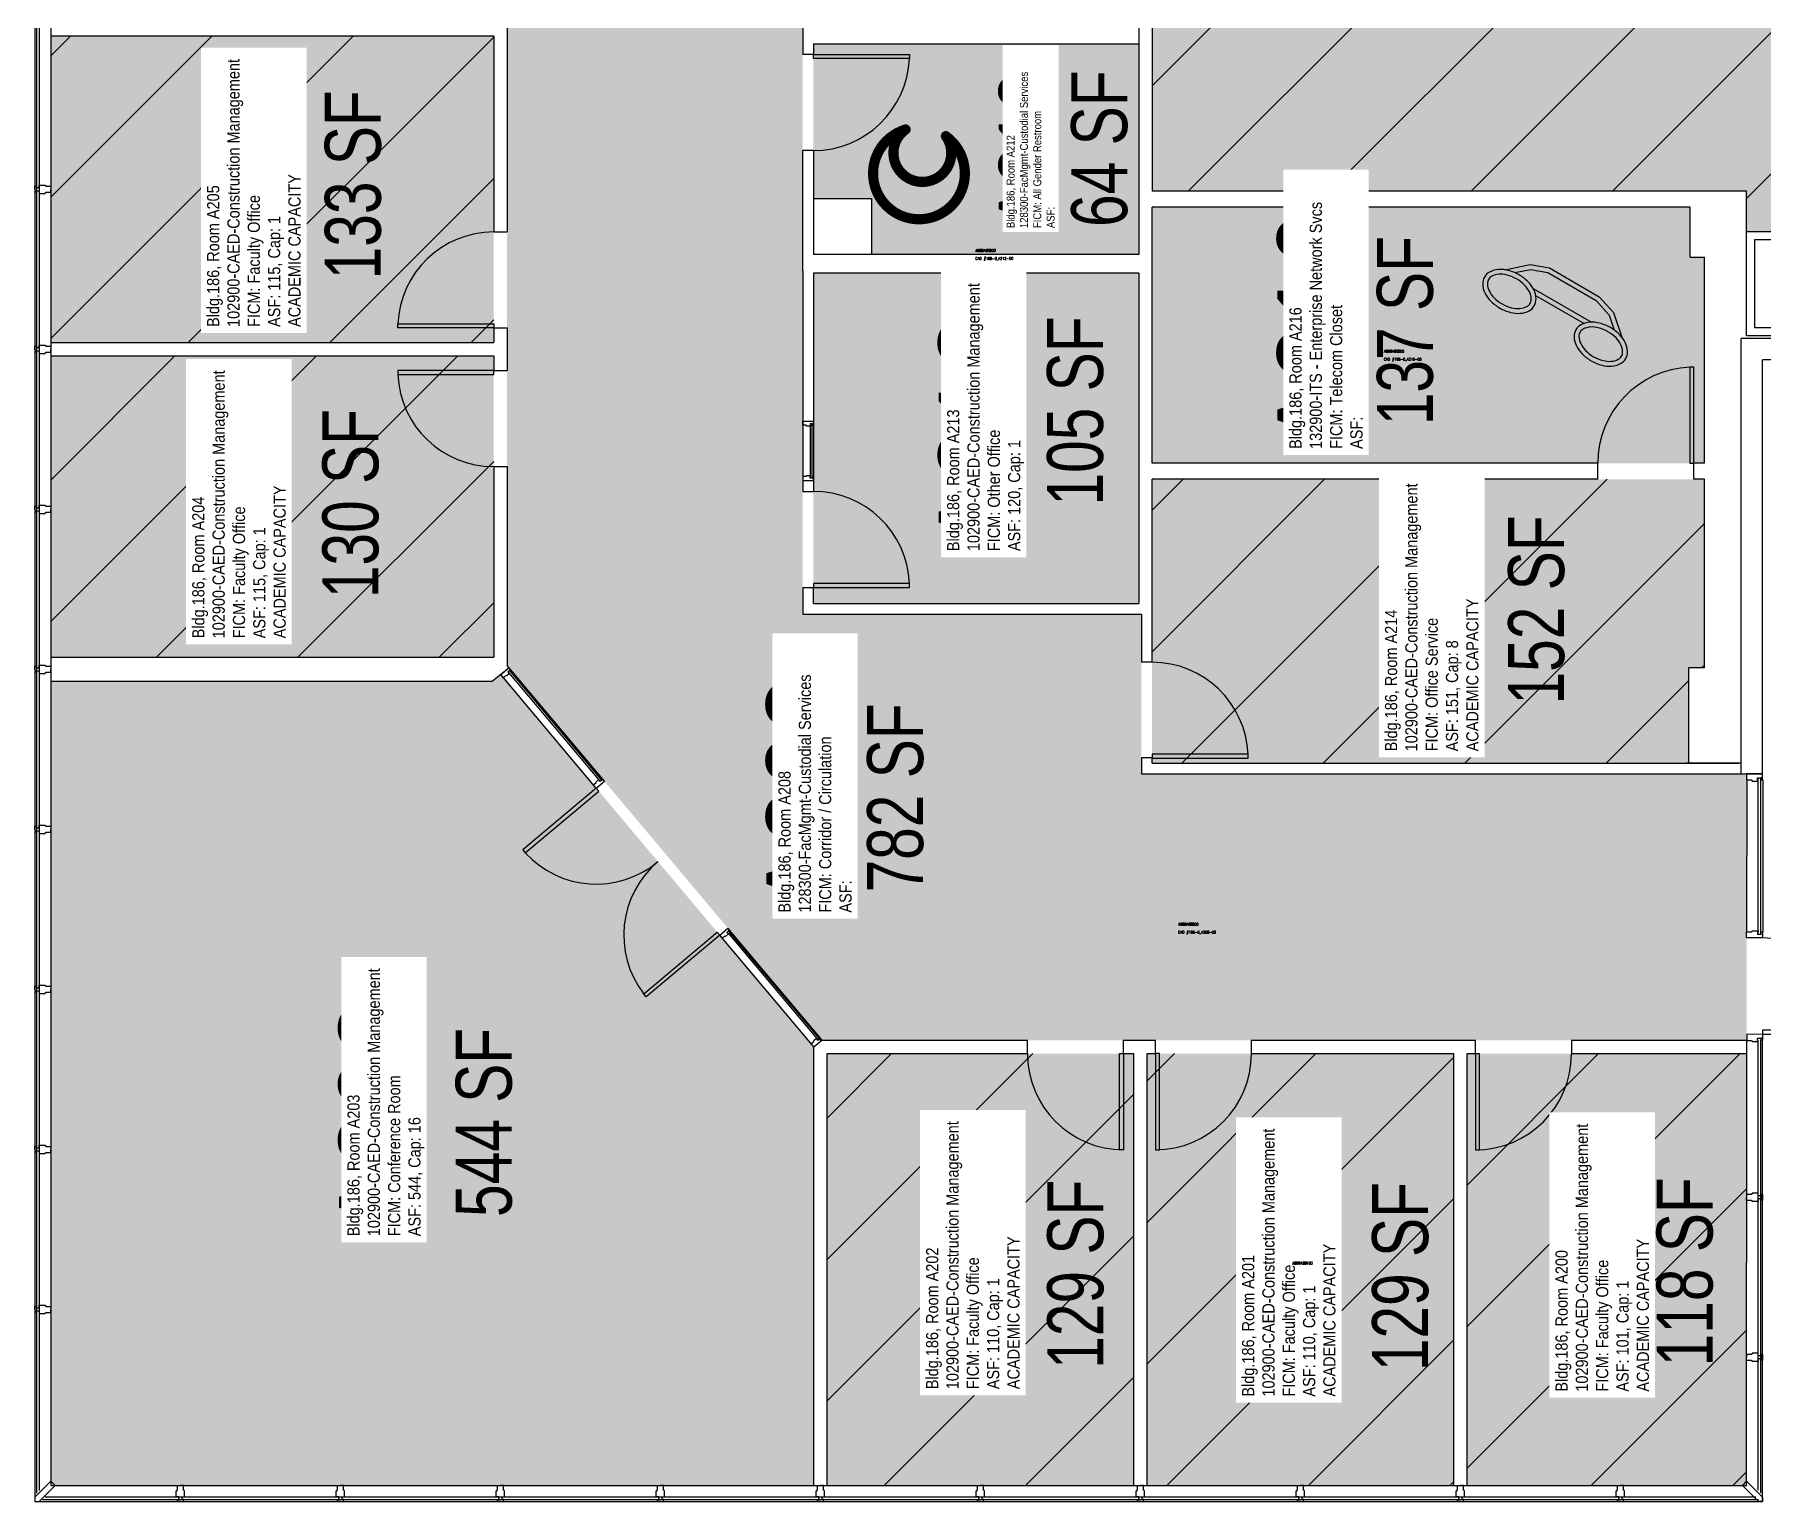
# Model space of a CAD drawing. Header units: inches. Extents: x -16 to 4862, y -246 to 5624.
# Drawn here: x 1267 to 1915, y 731 to 1281 of the extents above; entities that cross this region are included whole.
import ezdxf
from ezdxf.enums import TextEntityAlignment as Align

# ---------------------------------------------------------------- set-up
doc = ezdxf.new("R2010")
doc.units = ezdxf.units.IN
doc.header["$LTSCALE"] = 10
doc.header["$MEASUREMENT"] = 0
doc.layers.get('0').update_dxf_attribs({"linetype": 'CONTINUOUS'})
for name, color, linetype in [('A-DOOR', 2, 'CONTINUOUS'), ('A-GLAZ', 1, 'CONTINUOUS'), ('A-GLAZ-SILL', 2, 'CONTINUOUS'), ('A-IDEN-CNUM', 7, 'CONTINUOUS'), ('A-IDEN-ICON', 4, 'CONTINUOUS'), ('A-IDEN-RNUM', 7, 'CONTINUOUS'), ('A-IDEN-SNUM', 4, 'CONTINUOUS'), ('A-IDEN-VNUM', 4, 'CONTINUOUS'), ('A-WALL', 5, 'CONTINUOUS'), ('AREA-TEXT', 3, 'CONTINUOUS'), ('Rooms-Capacity', 4, 'CONTINUOUS'), ('Rooms-Category-Color', 7, 'CONTINUOUS'), ('Rooms-College-Color', 7, 'CONTINUOUS'), ('Rooms-Department-Color', 7, 'CONTINUOUS'), ('Rooms-Division-Color', 7, 'CONTINUOUS'), ('Rooms-Information', 7, 'CONTINUOUS')]:
    doc.layers.add(name, color=color, linetype=linetype)
doc.styles.add('AREA', font='arial.ttf', dxfattribs={"width": 0.75, "height": 24})
doc.styles.add('ROOMSNUMBER', font='TXT.SHX', dxfattribs={"height": 1})
doc.styles.add('ROOMVNUMBER', font='arial.ttf', dxfattribs={"width": 0.85, "height": 30})

# ---------------------------------------------------------------- blocks, each defined once
blk = doc.blocks.new('mullion')
for p, q in [((1313.96, 1526.44), (1313.96, 1524.19)), ((1314.4, 1528.12), (1314.4, 1527.44)), ((1316.65, 1528.12), (1314.4, 1528.12)), ((1316.65, 1527.44), (1314.4, 1527.44)), ((1314.94, 1527.44), (1314.94, 1526.44)), ((1316.11, 1527.44), (1316.11, 1526.44)), ((1316.65, 1528.12), (1316.65, 1527.44)), ((1317.09, 1526.44), (1317.09, 1524.19))]:
    blk.add_line(p, q)
for points in [[(1315.52, 1528.12), (1314.4, 1528.12), (1314.4, 1527.44), (1314.94, 1527.44), (1314.94, 1526.44), (1313.96, 1526.44)], [(1315.52, 1528.12), (1316.65, 1528.12), (1316.65, 1527.44), (1316.11, 1527.44), (1316.11, 1526.44), (1317.09, 1526.44)], [(1313.96, 1524.19), (1314.19, 1524.19), (1314.19, 1523.96), (1314.4, 1523.96), (1314.4, 1522.12), (1315.52, 1522.12)], [(1317.09, 1524.19), (1316.86, 1524.19), (1316.86, 1523.96), (1316.65, 1523.96), (1316.65, 1522.12), (1315.52, 1522.12)]]:
    blk.add_lwpolyline(points)
blk = doc.blocks.new('mullion end')
blk.add_lwpolyline([(1274.96, 1526.32), (1274.96, 1526.19), (1274.1, 1526.19), (1274.1, 1526.81), (1274.1, 1527.44), (1273.98, 1527.44), (1273.98, 1527.62), (1274.45, 1527.62), (1274.37, 1527.44), (1275, 1527.44), (1274.9, 1527.63), (1274.9, 1528.12), (1272.65, 1528.12), (1272.66, 1522.12), (1274.91, 1522.12), (1274.91, 1523.97), (1275.1, 1523.97), (1275.1, 1524.19), (1275.35, 1524.19), (1275.35, 1526.32), (1275.38, 1526.44), (1274.93, 1526.44)], close=True)
blk = doc.blocks.new('CPPHONE')
at = {"color": 0, "linetype": 'ByBlock'}
for p, q in [((0.0096, 0.0252), (-0.0196, -0.0252)), ((0.0169, 0.0279), (-0.0182, -0.0329))]:
    blk.add_line(p, q, dxfattribs=at)
for points in [[(0.0288, 0.0786, 0.139889), (0.0216, 0.0804, 0.107118), (0.0122, 0.0781, 0.079812), (0.0039, 0.0722, 0.067459), (-0.0035, 0.0626, 0.067459), (-0.008, 0.0515, 0.079812), (-0.009, 0.0413, 0.107118), (-0.0064, 0.032, 0.139889), (-0.0012, 0.0267, 0.139889), (0.0061, 0.0248, 0.107118), (0.0155, 0.0272, 0.079812), (0.0238, 0.0331, 0.067459), (0.0312, 0.0426, 0.067459), (0.0357, 0.0538, 0.079812), (0.0367, 0.0639, 0.107118), (0.034, 0.0732, 0.139889)], [(0.0263, 0.0743, 0.139889), (0.0218, 0.0754, 0.107118), (0.0144, 0.0736, 0.079812), (0.0074, 0.0686, 0.067459), (0.0008, 0.0601, 0.067459), (-0.0032, 0.0502, 0.079812), (-0.004, 0.0417, 0.107118), (-0.0019, 0.0344, 0.139889), (0.0013, 0.031, 0.139889), (0.0059, 0.0298, 0.107118), (0.0133, 0.0317, 0.079812), (0.0203, 0.0367, 0.067459), (0.0268, 0.0451, 0.067459), (0.0309, 0.055, 0.079812), (0.0317, 0.0636, 0.107118), (0.0296, 0.0709, 0.139889)], [(-0.0262, -0.0167, 0.139889), (-0.0334, -0.0148, 0.107118), (-0.0428, -0.0172, 0.079812), (-0.0511, -0.0231, 0.067459), (-0.0585, -0.0326, 0.067459), (-0.063, -0.0438, 0.079812), (-0.064, -0.0539, 0.107118), (-0.0614, -0.0632, 0.139889), (-0.0562, -0.0686, 0.139889), (-0.0489, -0.0704, 0.107118), (-0.0395, -0.0681, 0.079812), (-0.0312, -0.0622, 0.067459), (-0.0238, -0.0526, 0.067459), (-0.0193, -0.0415, 0.079812), (-0.0183, -0.0313, 0.107118), (-0.021, -0.022, 0.139889)], [(-0.0287, -0.021, 0.139889), (-0.0332, -0.0198, 0.107118), (-0.0406, -0.0217, 0.079812), (-0.0476, -0.0267, 0.067459), (-0.0542, -0.0351, 0.067459), (-0.0582, -0.045, 0.079812), (-0.059, -0.0536, 0.107118), (-0.0569, -0.0609, 0.139889), (-0.0537, -0.0643, 0.139889), (-0.0491, -0.0654, 0.107118), (-0.0417, -0.0636, 0.079812), (-0.0347, -0.0586, 0.067459), (-0.0282, -0.0501, 0.067459), (-0.0241, -0.0402, 0.079812), (-0.0233, -0.0317, 0.107118), (-0.0254, -0.0244, 0.139889)]]:
    blk.add_lwpolyline(points, format="xyb", close=True, dxfattribs=at)
for points in [[(0.0364, 0.0572), (0.0417, 0.0308), (0.0382, 0.0108), (0.0082, -0.0411), (-0.0083, -0.0558), (-0.0338, -0.0645)], [(0.0334, 0.047), (0.0366, 0.0307), (0.0334, 0.0126), (0.0043, -0.0379), (-0.0109, -0.0514), (-0.0265, -0.0567)]]:
    blk.add_lwpolyline(points, dxfattribs=at)
blk = doc.blocks.new('CPBATH')
at = {"color": 0, "linetype": 'ByBlock', "const_width": 0.0127}
for points in [[(0.0571, 0.0168, 0.861492), (-0.0551, 0, 1)], [(0.0571, 0.0168, 0.729002), (-0.0084, -0.0042, 1)], [(-0.0551, 0, 0.726902), (0.0487, -0.0337, 1)], [(-0.0084, -0.0042, 0.609468), (0.0487, -0.0337, 1)]]:
    blk.add_lwpolyline(points, format="xyb", dxfattribs=at)
at = {"color": 0, "linetype": 'ByBlock', "const_width": 0.00637}
for points in [[(0.0544, 0.0152, 1), (0.0599, 0.0184, 1)], [(0.0459, -0.0353, 1), (0.0515, -0.0321, 1)]]:
    blk.add_lwpolyline(points, format="xyb", close=True, dxfattribs=at)

msp = doc.modelspace()

# ---------------------------------------------------------------- hatches: boundary and pattern name
at = {"layer": 'Rooms-Capacity'}
h = msp.add_hatch(dxfattribs=at)
h.set_pattern_fill('ANSI31', color=256, scale=300, style=0)
h.paths.add_polyline_path([(1685.62, 1668.62), (1889.6, 1668.62), (1889.6, 1674.62), (1906.62, 1674.62), (1906.62, 1658.62), (1903.6, 1658.62), (1903.6, 1652.62), (2123.62, 1652.62), (2123.62, 1668.62), (2294.47, 1668.62), (2294.47, 1674.62), (2311.62, 1674.62), (2311.62, 1657.63), (2308.62, 1657.63), (2308.67, 1577.62), (2289.63, 1577.6), (2289.66, 1374.62), (2278.92, 1374.62), (2278.92, 1290.62), (2305.6, 1290.62), (2305.6, 1222.63), (2289.59, 1222.63), (2289.59, 1206.63), (1908.56, 1206.63), (1908.56, 1221.87), (1685.62, 1221.87)])
h = msp.add_hatch(dxfattribs=at)
h.set_pattern_fill('ANSI31', color=256, scale=300, style=0)
h.paths.add_polyline_path([(1272.66, 1280.12), (1438.78, 1280.12), (1438.78, 1165.12), (1272.66, 1165.12)])
h = msp.add_hatch(dxfattribs=at)
h.set_pattern_fill('ANSI31', color=256, scale=300, style=0)
h.paths.add_polyline_path([(1272.66, 1160.12), (1438.78, 1160.12), (1438.78, 1047.12), (1272.66, 1047.12)])
h = msp.add_hatch(dxfattribs=at)
h.set_pattern_fill('ANSI31', color=256, scale=300, style=0)
h.paths.add_polyline_path([(1685.62, 1113.87), (1685.62, 1007.37), (1886.81, 1007.37), (1886.81, 1043.13), (1892.75, 1043.13), (1892.75, 1113.87)])
h = msp.add_hatch(dxfattribs=at)
h.set_pattern_fill('ANSI31', color=256, scale=300, style=0)
h.paths.add_polyline_path([(1563.78, 898.5), (1678.78, 898.5), (1678.78, 736.63), (1563.78, 736.63)])
h = msp.add_hatch(dxfattribs=at)
h.set_pattern_fill('ANSI31', color=256, scale=300, style=0)
h.paths.add_polyline_path([(1683.78, 898.5), (1798.78, 898.5), (1798.78, 736.63), (1683.78, 736.63)])
h = msp.add_hatch(dxfattribs=at)
h.set_pattern_fill('ANSI31', color=256, scale=300, style=0)
h.paths.add_polyline_path([(1803.78, 898.5), (1908.62, 898.5), (1908.62, 736.63), (1803.78, 736.63)])
at = {"layer": 'Rooms-Category-Color', "true_color": 0xe3f498}
msp.add_hatch(color=61, dxfattribs=at).paths.add_polyline_path([(1685.62, 1668.62), (1889.6, 1668.62), (1889.6, 1674.62), (1906.62, 1674.62), (1906.62, 1658.62), (1903.6, 1658.62), (1903.6, 1652.62), (2123.62, 1652.62), (2123.62, 1668.62), (2294.47, 1668.62), (2294.47, 1674.62), (2311.62, 1674.62), (2311.62, 1657.63), (2308.62, 1657.63), (2308.67, 1577.62), (2289.63, 1577.6), (2289.66, 1374.62), (2278.92, 1374.62), (2278.92, 1290.62), (2305.6, 1290.62), (2305.6, 1222.63), (2289.59, 1222.63), (2289.59, 1206.63), (1908.56, 1206.63), (1908.56, 1221.87), (1685.62, 1221.87)])
at = {"layer": 'Rooms-Category-Color', "true_color": 0xadadad}
for points in [[(1443.78, 1523.63), (1552.65, 1523.63), (1552.65, 1496.12), (1681.62, 1496.12), (1681.62, 1432.12), (1554.66, 1432.12), (1554.66, 1357.12), (1572.66, 1357.12), (1572.66, 1297.12), (1554.66, 1297.12), (1554.65, 1063.33), (1681.62, 1063.33), (1681.62, 1003.37), (1908.6, 1003.35), (1908.6, 903.5), (1561.92, 903.5), (1443.78, 1044.03)], [(1558.66, 1277.12), (1558.66, 1219.12), (1580.47, 1219.12), (1580.47, 1198.12), (1680.62, 1198.12), (1680.62, 1277.12)], [(1685.62, 1215.87), (1685.62, 1119.87), (1892.75, 1119.87), (1892.75, 1197.12), (1887.45, 1197.12), (1887.45, 1215.87)]]:
    msp.add_hatch(color=253, dxfattribs=at).paths.add_polyline_path(points)
at = {"layer": 'Rooms-Category-Color', "true_color": 0xfa9ba3}
for points in [[(1272.66, 1280.12), (1438.78, 1280.12), (1438.78, 1165.12), (1272.66, 1165.12)], [(1558.66, 1191.12), (1680.62, 1191.12), (1680.61, 1067.33), (1558.66, 1067.33)], [(1272.66, 1160.12), (1438.78, 1160.12), (1438.78, 1047.12), (1272.66, 1047.12)], [(1685.62, 1113.87), (1685.62, 1007.37), (1886.81, 1007.37), (1886.81, 1043.13), (1892.75, 1043.13), (1892.75, 1113.87)], [(1272.66, 1038.12), (1438.29, 1038.12), (1441.42, 1040.62), (1558.78, 901.01), (1558.78, 736.63), (1272.66, 736.63)], [(1563.78, 898.5), (1678.78, 898.5), (1678.78, 736.63), (1563.78, 736.63)], [(1683.78, 898.5), (1798.78, 898.5), (1798.78, 736.63), (1683.78, 736.63)], [(1803.78, 898.5), (1908.62, 898.5), (1908.62, 736.63), (1803.78, 736.63)]]:
    msp.add_hatch(color=241, dxfattribs=at).paths.add_polyline_path(points)
at = {"layer": 'Rooms-College-Color', "true_color": 0xe3f498}
for points in [[(1685.62, 1668.62), (1889.6, 1668.62), (1889.6, 1674.62), (1906.62, 1674.62), (1906.62, 1658.62), (1903.6, 1658.62), (1903.6, 1652.62), (2123.62, 1652.62), (2123.62, 1668.62), (2294.47, 1668.62), (2294.47, 1674.62), (2311.62, 1674.62), (2311.62, 1657.63), (2308.62, 1657.63), (2308.67, 1577.62), (2289.63, 1577.6), (2289.66, 1374.62), (2278.92, 1374.62), (2278.92, 1290.62), (2305.6, 1290.62), (2305.6, 1222.63), (2289.59, 1222.63), (2289.59, 1206.63), (1908.56, 1206.63), (1908.56, 1221.87), (1685.62, 1221.87)], [(1272.66, 1280.12), (1438.78, 1280.12), (1438.78, 1165.12), (1272.66, 1165.12)], [(1558.66, 1191.12), (1680.62, 1191.12), (1680.61, 1067.33), (1558.66, 1067.33)], [(1272.66, 1160.12), (1438.78, 1160.12), (1438.78, 1047.12), (1272.66, 1047.12)], [(1685.62, 1113.87), (1685.62, 1007.37), (1886.81, 1007.37), (1886.81, 1043.13), (1892.75, 1043.13), (1892.75, 1113.87)], [(1272.66, 1038.12), (1438.29, 1038.12), (1441.42, 1040.62), (1558.78, 901.01), (1558.78, 736.63), (1272.66, 736.63)], [(1563.78, 898.5), (1678.78, 898.5), (1678.78, 736.63), (1563.78, 736.63)], [(1683.78, 898.5), (1798.78, 898.5), (1798.78, 736.63), (1683.78, 736.63)], [(1803.78, 898.5), (1908.62, 898.5), (1908.62, 736.63), (1803.78, 736.63)]]:
    msp.add_hatch(color=61, dxfattribs=at).paths.add_polyline_path(points)
at = {"layer": 'Rooms-College-Color', "true_color": 0xadadad}
for points in [[(1443.78, 1523.63), (1552.65, 1523.63), (1552.65, 1496.12), (1681.62, 1496.12), (1681.62, 1432.12), (1554.66, 1432.12), (1554.66, 1357.12), (1572.66, 1357.12), (1572.66, 1297.12), (1554.66, 1297.12), (1554.65, 1063.33), (1681.62, 1063.33), (1681.62, 1003.37), (1908.6, 1003.35), (1908.6, 903.5), (1561.92, 903.5), (1443.78, 1044.03)], [(1558.66, 1277.12), (1558.66, 1219.12), (1580.47, 1219.12), (1580.47, 1198.12), (1680.62, 1198.12), (1680.62, 1277.12)], [(1685.62, 1215.87), (1685.62, 1119.87), (1892.75, 1119.87), (1892.75, 1197.12), (1887.45, 1197.12), (1887.45, 1215.87)]]:
    msp.add_hatch(color=253, dxfattribs=at).paths.add_polyline_path(points)
at = {"layer": 'Rooms-Department-Color', "true_color": 0xe3f498}
for points in [[(1685.62, 1668.62), (1889.6, 1668.62), (1889.6, 1674.62), (1906.62, 1674.62), (1906.62, 1658.62), (1903.6, 1658.62), (1903.6, 1652.62), (2123.62, 1652.62), (2123.62, 1668.62), (2294.47, 1668.62), (2294.47, 1674.62), (2311.62, 1674.62), (2311.62, 1657.63), (2308.62, 1657.63), (2308.67, 1577.62), (2289.63, 1577.6), (2289.66, 1374.62), (2278.92, 1374.62), (2278.92, 1290.62), (2305.6, 1290.62), (2305.6, 1222.63), (2289.59, 1222.63), (2289.59, 1206.63), (1908.56, 1206.63), (1908.56, 1221.87), (1685.62, 1221.87)], [(1272.66, 1280.12), (1438.78, 1280.12), (1438.78, 1165.12), (1272.66, 1165.12)], [(1558.66, 1191.12), (1680.62, 1191.12), (1680.61, 1067.33), (1558.66, 1067.33)], [(1272.66, 1160.12), (1438.78, 1160.12), (1438.78, 1047.12), (1272.66, 1047.12)], [(1685.62, 1113.87), (1685.62, 1007.37), (1886.81, 1007.37), (1886.81, 1043.13), (1892.75, 1043.13), (1892.75, 1113.87)], [(1272.66, 1038.12), (1438.29, 1038.12), (1441.42, 1040.62), (1558.78, 901.01), (1558.78, 736.63), (1272.66, 736.63)], [(1563.78, 898.5), (1678.78, 898.5), (1678.78, 736.63), (1563.78, 736.63)], [(1683.78, 898.5), (1798.78, 898.5), (1798.78, 736.63), (1683.78, 736.63)], [(1803.78, 898.5), (1908.62, 898.5), (1908.62, 736.63), (1803.78, 736.63)]]:
    msp.add_hatch(color=61, dxfattribs=at).paths.add_polyline_path(points)
at = {"layer": 'Rooms-Department-Color', "true_color": 0xacacac}
for points in [[(1443.78, 1523.63), (1552.65, 1523.63), (1552.65, 1496.12), (1681.62, 1496.12), (1681.62, 1432.12), (1554.66, 1432.12), (1554.66, 1357.12), (1572.66, 1357.12), (1572.66, 1297.12), (1554.66, 1297.12), (1554.65, 1063.33), (1681.62, 1063.33), (1681.62, 1003.37), (1908.6, 1003.35), (1908.6, 903.5), (1561.92, 903.5), (1443.78, 1044.03)], [(1558.66, 1277.12), (1558.66, 1219.12), (1580.47, 1219.12), (1580.47, 1198.12), (1680.62, 1198.12), (1680.62, 1277.12)], [(1685.62, 1215.87), (1685.62, 1119.87), (1892.75, 1119.87), (1892.75, 1197.12), (1887.45, 1197.12), (1887.45, 1215.87)]]:
    msp.add_hatch(color=253, dxfattribs=at).paths.add_polyline_path(points)
at = {"layer": 'Rooms-Division-Color', "true_color": 0xe3f498}
for points in [[(1685.62, 1668.62), (1889.6, 1668.62), (1889.6, 1674.62), (1906.62, 1674.62), (1906.62, 1658.62), (1903.6, 1658.62), (1903.6, 1652.62), (2123.62, 1652.62), (2123.62, 1668.62), (2294.47, 1668.62), (2294.47, 1674.62), (2311.62, 1674.62), (2311.62, 1657.63), (2308.62, 1657.63), (2308.67, 1577.62), (2289.63, 1577.6), (2289.66, 1374.62), (2278.92, 1374.62), (2278.92, 1290.62), (2305.6, 1290.62), (2305.6, 1222.63), (2289.59, 1222.63), (2289.59, 1206.63), (1908.56, 1206.63), (1908.56, 1221.87), (1685.62, 1221.87)], [(1272.66, 1280.12), (1438.78, 1280.12), (1438.78, 1165.12), (1272.66, 1165.12)], [(1558.66, 1191.12), (1680.62, 1191.12), (1680.61, 1067.33), (1558.66, 1067.33)], [(1272.66, 1160.12), (1438.78, 1160.12), (1438.78, 1047.12), (1272.66, 1047.12)], [(1685.62, 1113.87), (1685.62, 1007.37), (1886.81, 1007.37), (1886.81, 1043.13), (1892.75, 1043.13), (1892.75, 1113.87)], [(1272.66, 1038.12), (1438.29, 1038.12), (1441.42, 1040.62), (1558.78, 901.01), (1558.78, 736.63), (1272.66, 736.63)], [(1563.78, 898.5), (1678.78, 898.5), (1678.78, 736.63), (1563.78, 736.63)], [(1683.78, 898.5), (1798.78, 898.5), (1798.78, 736.63), (1683.78, 736.63)], [(1803.78, 898.5), (1908.62, 898.5), (1908.62, 736.63), (1803.78, 736.63)]]:
    msp.add_hatch(color=61, dxfattribs=at).paths.add_polyline_path(points)
at = {"layer": 'Rooms-Division-Color', "true_color": 0xadadad}
for points in [[(1443.78, 1523.63), (1552.65, 1523.63), (1552.65, 1496.12), (1681.62, 1496.12), (1681.62, 1432.12), (1554.66, 1432.12), (1554.66, 1357.12), (1572.66, 1357.12), (1572.66, 1297.12), (1554.66, 1297.12), (1554.65, 1063.33), (1681.62, 1063.33), (1681.62, 1003.37), (1908.6, 1003.35), (1908.6, 903.5), (1561.92, 903.5), (1443.78, 1044.03)], [(1558.66, 1277.12), (1558.66, 1219.12), (1580.47, 1219.12), (1580.47, 1198.12), (1680.62, 1198.12), (1680.62, 1277.12)], [(1685.62, 1215.87), (1685.62, 1119.87), (1892.75, 1119.87), (1892.75, 1197.12), (1887.45, 1197.12), (1887.45, 1215.87)]]:
    msp.add_hatch(color=253, dxfattribs=at).paths.add_polyline_path(points)

# ---------------------------------------------------------------- linework, layer by layer
at = {"layer": 'A-DOOR'}
for p, q in [((1558.66, 1273.12), (1594.66, 1273.12)), ((1558.66, 1271.62), (1558.66, 1273.12)), ((1594.66, 1271.62), (1558.66, 1271.62)), ((1594.66, 1273.12), (1594.66, 1271.62)), ((1402.78, 1170.6), (1402.78, 1172.1)), ((1402.78, 1172.1), (1438.78, 1172.1)), ((1438.78, 1170.6), (1402.78, 1170.6)), ((1438.78, 1172.1), (1438.78, 1170.6)), ((1888.75, 1155.87), (1887.25, 1155.87)), ((1887.25, 1155.87), (1887.25, 1119.87)), ((1888.75, 1119.87), (1888.75, 1155.87)), ((1438.78, 1154.6), (1402.78, 1154.6)), ((1402.78, 1154.6), (1402.78, 1153.1)), ((1402.78, 1153.1), (1438.78, 1153.1)), ((1438.78, 1153.1), (1438.78, 1154.6)), ((1887.25, 1119.87), (1888.75, 1119.87)), ((1594.66, 1074.83), (1558.66, 1074.83)), ((1558.66, 1074.83), (1558.66, 1073.33)), ((1558.66, 1073.33), (1594.66, 1073.33)), ((1594.66, 1073.33), (1594.66, 1074.83)), ((1721.62, 1010.77), (1685.62, 1010.77)), ((1685.62, 1010.77), (1685.62, 1009.27)), ((1685.62, 1009.27), (1721.62, 1009.27)), ((1721.62, 1009.27), (1721.62, 1010.77)), ((1477.19, 998.08), (1449.63, 974.91)), ((1450.59, 973.76), (1478.15, 996.93)), ((1478.15, 996.93), (1477.19, 998.08)), ((1449.63, 974.91), (1450.76, 973.57)), ((1494.99, 920.95), (1522.55, 944.11)), ((1523.52, 942.96), (1495.96, 919.8)), ((1522.55, 944.11), (1523.52, 942.96)), ((1495.96, 919.8), (1494.83, 921.14)), ((1950.6, 907.37), (1914.6, 907.37)), ((1914.6, 907.37), (1914.6, 905.87)), ((1914.6, 905.87), (1950.6, 905.87)), ((1673.42, 862.5), (1673.42, 898.5)), ((1673.42, 898.5), (1674.92, 898.5)), ((1674.92, 898.5), (1674.92, 862.5)), ((1686.91, 898.5), (1686.91, 862.5)), ((1688.41, 898.5), (1686.91, 898.5)), ((1688.41, 862.5), (1688.41, 898.5)), ((1806.91, 898.41), (1806.91, 862.41)), ((1808.41, 898.41), (1806.91, 898.41)), ((1808.41, 862.41), (1808.41, 898.41)), ((1674.92, 862.5), (1673.42, 862.5)), ((1686.91, 862.5), (1688.41, 862.5)), ((1806.91, 862.41), (1808.41, 862.41))]:
    msp.add_line(p, q, dxfattribs=at)
for centre, radius, start, end in [((1558.66, 1273.11), 35.99, 269.99378, 357.62594), ((1438.78, 1170.61), 35.99, 89.99378, 177.62594), ((1888.81, 1119.85), 36.06, 92.47772, 179.96003), ((1438.78, 1154.59), 35.99, 182.37406, 270.00622), ((1558.63, 1073.27), 36.06, 2.47772, 89.96003), ((1685.59, 1009.21), 36.06, 2.47534, 89.96241), ((1477.17, 998.14), 36.06, 222.52976, 310.01207), ((1523.57, 942.93), 36.06, 130.09201, 217.57432), ((1914.58, 905.81), 36.06, 2.47772, 89.96003), ((1674.92, 898.5), 36, 180, 270), ((1686.91, 898.5), 36, 270, 360), ((1806.91, 898.41), 36, 270, 0)]:
    msp.add_arc(centre, radius, start, end, dxfattribs=at)
at = {"layer": 'A-GLAZ'}
for p, q in [((1266.66, 1529.63), (1266.66, 730.63)), ((1268.34, 1526.35), (1268.34, 734.77)), ((1557.53, 1114.34), (1557.52, 1134.1)), ((1558.2, 1114.94), (1558.19, 1134.65)), ((1477.19, 998.08), (1441.42, 1040.62)), ((1480.25, 1000.65), (1443.78, 1044.03)), ((1478.2, 1001.31), (1444.6, 1041.3)), ((1908.61, 1001.11), (1908.6, 944.12)), ((1912.92, 943.32), (1912.92, 1001.92)), ((1914.61, 1001.12), (1914.61, 944.12)), ((1558.78, 901.01), (1523.52, 942.96)), ((1561.92, 903.5), (1526.58, 945.54)), ((1526.88, 943.41), (1560.5, 903.43)), ((1912.91, 734.78), (1912.91, 903.5)), ((1270.55, 732.32), (1912.01, 732.32))]:
    msp.add_line(p, q, dxfattribs=at)
for points in [[(1272.66, 1400.12), (1272.66, 736.63), (1908.56, 736.63), (1908.62, 903.5)], [(1266.66, 730.63), (1914.6, 730.63), (1914.6, 903.5)]]:
    msp.add_lwpolyline(points, dxfattribs=at)
at = {"layer": 'A-GLAZ-SILL'}
for p, q in [((1267.34, 1527.35), (1267.34, 733.77)), ((1479.26, 1001.09), (1444.75, 1042.16)), ((1913.92, 943.32), (1913.92, 1001.64)), ((1526.84, 944.49), (1561.37, 903.43)), ((1913.91, 733.78), (1913.91, 903.5)), ((1269.55, 731.32), (1913.01, 731.32))]:
    msp.add_line(p, q, dxfattribs=at)
at = {"layer": 'A-WALL'}
for p, q in [((1685.62, 1456.12), (1685.62, 1221.87)), ((1680.62, 1426.12), (1680.62, 1198.12)), ((1443.78, 1358.62), (1443.78, 1206.6)), ((1554.66, 1297.12), (1554.66, 1273.12)), ((1272.66, 1280.12), (1438.78, 1280.12)), ((1438.78, 1280.12), (1438.78, 1206.6)), ((1558.66, 1273.12), (1554.66, 1273.12)), ((1558.66, 1277.12), (1680.62, 1277.12)), ((1558.66, 1277.12), (1558.66, 1273.12)), ((1554.66, 1192.12), (1554.66, 1237.12)), ((1558.66, 1237.12), (1554.66, 1237.12)), ((1558.66, 1237.12), (1558.66, 1198.12)), ((1266.66, 1222.87), (1266.66, 1222.37)), ((1908.56, 1221.87), (1685.62, 1221.87)), ((1908.56, 1167.63), (1908.56, 1221.87)), ((1558.66, 1219.12), (1580.47, 1219.12)), ((1580.47, 1219.12), (1580.47, 1198.12)), ((1685.62, 1119.87), (1685.62, 1215.87)), ((1887.45, 1215.87), (1685.62, 1215.87)), ((1887.45, 1197.12), (1887.45, 1215.87)), ((1438.78, 1206.6), (1443.78, 1206.6)), ((2289.59, 1206.63), (1908.56, 1206.63)), ((2141.1, 1203.63), (1911.56, 1203.63)), ((1911.56, 1203.63), (1911.56, 1170.63)), ((1680.62, 1198.12), (1558.66, 1198.12)), ((1887.45, 1197.12), (1892.75, 1197.12)), ((1892.75, 1119.87), (1892.75, 1197.12)), ((1554.66, 1192.12), (1554.66, 1109.33)), ((1558.66, 1191.12), (1558.66, 1109.33)), ((1680.62, 1191.12), (1558.66, 1191.12)), ((1680.62, 1191.12), (1680.62, 1067.33)), ((1438.78, 1170.6), (1443.78, 1170.6)), ((1438.78, 1170.6), (1438.78, 1165.12)), ((1443.78, 1170.6), (1443.78, 1154.6)), ((2144.1, 1167.63), (1908.56, 1167.63)), ((2141.1, 1170.63), (1911.56, 1170.63)), ((1266.59, 1162.87), (1266.59, 1162.37)), ((1272.66, 1165.12), (1438.78, 1165.12)), ((1554.66, 1167.37), (1554.66, 1113.37)), ((2145.1, 1166.63), (1906.6, 1166.63)), ((1906.6, 1003.37), (1906.6, 1166.63)), ((1272.66, 1160.12), (1438.78, 1160.12)), ((1438.78, 1160.12), (1438.78, 1154.6)), ((2153.1, 1158.63), (1914.6, 1158.63)), ((1914.6, 1003.37), (1914.6, 1158.63)), ((1438.78, 1154.6), (1443.78, 1154.6)), ((1438.78, 1118.6), (1443.78, 1118.6)), ((1438.78, 1118.6), (1438.78, 1047.12)), ((1443.78, 1118.6), (1443.78, 1044.03)), ((1852.75, 1119.87), (1685.62, 1119.87)), ((1852.75, 1113.87), (1852.75, 1119.87)), ((1892.75, 1119.87), (1888.75, 1119.87)), ((1888.75, 1113.87), (1888.75, 1119.87)), ((1554.66, 1109.33), (1558.66, 1109.33)), ((1685.62, 1045.27), (1685.62, 1113.87)), ((1852.75, 1113.87), (1685.62, 1113.87)), ((1892.75, 1113.87), (1888.75, 1113.87)), ((1892.75, 1043.12), (1892.75, 1113.87)), ((1266.66, 1102.87), (1266.66, 1102.37)), ((1554.66, 1073.33), (1558.66, 1073.33)), ((1554.66, 1073.33), (1554.66, 1063.33)), ((1558.66, 1067.33), (1558.66, 1073.33)), ((1558.66, 1067.33), (1680.62, 1067.33)), ((1554.66, 1063.33), (1681.62, 1063.33)), ((1681.62, 1063.33), (1681.62, 1045.27)), ((1272.66, 1047.12), (1438.78, 1047.12)), ((1685.62, 1045.27), (1681.62, 1045.27)), ((1266.66, 1042.87), (1266.66, 1042.37)), ((1272.66, 1038.12), (1438.29, 1038.12)), ((1444.49, 1043.19), (1438.29, 1038.12)), ((1892.75, 1043.12), (1886.81, 1043.13)), ((1886.81, 1043.13), (1886.81, 1007.37)), ((1681.62, 1009.37), (1681.62, 1003.37)), ((1685.62, 1009.37), (1681.62, 1009.37)), ((1685.62, 1007.37), (1685.62, 1009.37)), ((1685.62, 1007.37), (1685.62, 1009.37)), ((1685.62, 1007.37), (1905.66, 1007.37)), ((1906.6, 1007.37), (1885.89, 1007.37)), ((1477.19, 998.08), (1480.25, 1000.65)), ((1681.62, 1003.37), (1914.6, 1003.37)), ((1266.66, 982.87), (1266.66, 982.37)), ((1523.52, 942.96), (1526.58, 945.54)), ((1523.52, 942.96), (1526.58, 945.54)), ((1914.6, 941.87), (1908.6, 941.87)), ((1266.66, 922.87), (1266.66, 922.37)), ((1561.92, 903.5), (1638.91, 903.5)), ((1638.93, 898.61), (1638.92, 903.5)), ((1674.91, 898.5), (1674.91, 903.5)), ((1674.91, 903.5), (1686.91, 903.5)), ((1686.91, 898.5), (1686.91, 903.5)), ((1722.91, 898.5), (1722.91, 903.5)), ((1722.91, 903.5), (1806.91, 903.5)), ((1806.91, 898.5), (1806.91, 903.5)), ((1842.91, 903.5), (1842.91, 898.5)), ((1842.91, 903.5), (1908.62, 903.5)), ((1558.78, 736.63), (1558.78, 901.01)), ((1563.78, 736.63), (1563.78, 898.5)), ((1563.78, 898.5), (1638.91, 898.5)), ((1674.91, 898.5), (1678.78, 898.5)), ((1678.78, 736.63), (1678.78, 898.5)), ((1683.78, 736.63), (1683.78, 898.5)), ((1683.78, 898.5), (1686.91, 898.5)), ((1722.91, 898.5), (1798.78, 898.5)), ((1798.78, 736.63), (1798.78, 898.5)), ((1803.78, 736.63), (1803.78, 898.5)), ((1803.78, 898.5), (1806.91, 898.5)), ((1842.91, 898.5), (1908.62, 898.5)), ((1266.66, 862.87), (1266.66, 862.37)), ((1914.49, 844.37), (1914.49, 844.87)), ((1266.66, 802.87), (1266.66, 802.37)), ((1914.49, 784.37), (1914.49, 784.87)), ((1266.66, 731.67), (1266.66, 731.17)), ((1267.12, 730.62), (1267.62, 730.62)), ((1320.39, 730.62), (1320.89, 730.62)), ((1380.39, 730.62), (1380.89, 730.62)), ((1440.39, 730.62), (1440.89, 730.62)), ((1500.39, 730.62), (1500.89, 730.62)), ((1560.39, 730.62), (1560.89, 730.62)), ((1621.03, 730.63), (1621.53, 730.63)), ((1680.96, 730.62), (1681.46, 730.62)), ((1741.08, 730.62), (1741.58, 730.62)), ((1801.01, 730.62), (1801.51, 730.62)), ((1861.02, 730.62), (1861.52, 730.62)), ((1913.64, 730.62), (1914.14, 730.62)), ((1914.59, 731.17), (1914.59, 731.67))]:
    msp.add_line(p, q, dxfattribs=at)
for points in [[(1558.66, 1135.62), (1558.66, 1134.11), (1558.32, 1134.11), (1558.2, 1134.05), (1558.2, 1134.47), (1558.32, 1134.42), (1558.32, 1134.73), (1558.2, 1134.73), (1558.2, 1134.65), (1557.36, 1134.65), (1557.36, 1134.08), (1557.44, 1134.08), (1557.53, 1134.1), (1557.53, 1133.79), (1557.44, 1133.81), (1556.02, 1133.81), (1556.02, 1133.98), (1555.87, 1133.98), (1555.87, 1134.11), (1554.66, 1134.11), (1554.66, 1135.62)], [(1558.66, 1113.37), (1558.66, 1114.87), (1558.32, 1114.87), (1558.2, 1114.94), (1558.2, 1114.52), (1558.32, 1114.57), (1558.32, 1114.25), (1558.2, 1114.25), (1558.2, 1114.34), (1557.36, 1114.34), (1557.36, 1114.91), (1557.44, 1114.91), (1557.53, 1114.89), (1557.53, 1115.19), (1557.44, 1115.17), (1556.02, 1115.17), (1556.02, 1115), (1555.87, 1115), (1555.87, 1114.87), (1554.66, 1114.87), (1554.66, 1113.37)], [(1558.66, 1113.37), (1558.66, 1114.87), (1558.32, 1114.87), (1558.2, 1114.94), (1558.2, 1114.52), (1558.32, 1114.57), (1558.32, 1114.25), (1558.2, 1114.25), (1558.2, 1114.34), (1557.36, 1114.34), (1557.36, 1114.91), (1557.44, 1114.91), (1557.53, 1114.89), (1557.53, 1115.19), (1557.44, 1115.17), (1556.02, 1115.17), (1556.02, 1115), (1555.87, 1115), (1555.87, 1114.87), (1554.66, 1114.87), (1554.66, 1113.37)], [(1444.48, 1043.2), (1445.45, 1042.04), (1445.2, 1041.83), (1445.14, 1041.7), (1444.87, 1042.02), (1445, 1042.06), (1444.8, 1042.31), (1444.7, 1042.22), (1444.75, 1042.16), (1444.11, 1041.62), (1444.48, 1041.18), (1444.55, 1041.24), (1444.6, 1041.31), (1444.79, 1041.07), (1444.72, 1041.03), (1443.63, 1040.12), (1443.52, 1040.25), (1443.4, 1040.15), (1443.32, 1040.25), (1442.39, 1039.47), (1441.42, 1040.62)], [(1480.25, 1000.65), (1479.28, 1001.8), (1479.02, 1001.59), (1478.89, 1001.56), (1479.16, 1001.24), (1479.22, 1001.35), (1479.42, 1001.11), (1479.33, 1001.03), (1479.27, 1001.1), (1478.63, 1000.56), (1478.26, 1001), (1478.33, 1001.05), (1478.41, 1001.09), (1478.21, 1001.32), (1478.16, 1001.25), (1477.07, 1000.34), (1477.18, 1000.21), (1477.06, 1000.11), (1477.14, 1000.01), (1476.22, 999.23), (1477.18, 998.08)], [(1526.58, 945.54), (1527.55, 944.38), (1527.29, 944.17), (1527.24, 944.04), (1526.97, 944.36), (1527.09, 944.4), (1526.89, 944.65), (1526.8, 944.56), (1526.85, 944.5), (1526.21, 943.96), (1526.58, 943.52), (1526.64, 943.58), (1526.69, 943.65), (1526.89, 943.41), (1526.81, 943.37), (1525.72, 942.46), (1525.61, 942.59), (1525.5, 942.49), (1525.42, 942.59), (1524.49, 941.81), (1523.52, 942.96)], [(1561.85, 903.59), (1560.88, 904.74), (1560.62, 904.52), (1560.48, 904.49), (1560.75, 904.17), (1560.82, 904.29), (1561.02, 904.05), (1560.92, 903.97), (1560.87, 904.03), (1560.23, 903.49), (1559.86, 903.93), (1559.92, 903.98), (1560, 904.02), (1559.81, 904.26), (1559.75, 904.19), (1558.66, 903.27), (1558.77, 903.14), (1558.66, 903.05), (1558.74, 902.95), (1557.81, 902.16), (1558.78, 901.01)]]:
    msp.add_lwpolyline(points, close=True, dxfattribs=at)
for points in [[(1798.91, 903.5), (1798.91, 903.5), (1806.91, 903.5)], [(1266.66, 732.22), (1266.66, 730.63), (1268.25, 730.63), (1274.25, 736.63), (1272.66, 738.22), (1266.66, 732.22)], [(1914.6, 732.22), (1914.6, 730.63), (1913.01, 730.63), (1907.01, 736.63), (1908.6, 738.22), (1914.6, 732.22)]]:
    msp.add_lwpolyline(points, dxfattribs=at)

# ---------------------------------------------------------------- block references
at = {"layer": 'A-IDEN-ICON', "rotation": 90}
for name, p, xscale, yscale, zscale in [('CPBATH', (1598.22, 1227.88), 300, 300, 300), ('CPPHONE', (1838.55, 1179.33), 360, 360, 360)]:
    msp.add_blockref(name, p, dxfattribs=dict(at, xscale=xscale, yscale=yscale, zscale=zscale))
at = {"layer": 'A-WALL'}
for name, p, rotation in [('mullion', (2794.78, -92.9), 90), ('mullion', (2794.78, -152.9), 90), ('mullion', (2794.78, -212.9), 90), ('mullion', (2794.78, -272.9), 90), ('mullion end', (386.55, 2276.11), 269.996608817066), ('mullion', (2794.78, -332.9), 90), ('mullion', (2794.78, -392.9), 90), ('mullion end', (386.56, 2178.49), 269.996608817066), ('mullion', (2794.78, -452.9), 90), ('mullion', (2794.78, -512.9), 90), ('mullion', (2636.81, 2258.76), 180), ('mullion', (2696.81, 2258.76), 180), ('mullion', (2756.81, 2258.76), 180), ('mullion', (2816.81, 2258.76), 180), ('mullion', (2876.81, 2258.76), 180), ('mullion', (2936.81, 2258.76), 180), ('mullion', (2996.81, 2258.76), 180), ('mullion', (3056.81, 2258.76), 180), ('mullion', (3116.81, 2258.76), 180), ('mullion', (3176.81, 2258.76), 180)]:
    msp.add_blockref(name, p, dxfattribs=dict(at, rotation=rotation))
at = {"layer": 'A-WALL', "xscale": -1}
for name, p, rotation in [('mullion end', (386.55, -330.87), 270.003391182934), ('mullion', (386.48, -470.9), 270), ('mullion', (386.48, -530.9), 270)]:
    msp.add_blockref(name, p, dxfattribs=dict(at, rotation=rotation))

# ---------------------------------------------------------------- texts
at = {"layer": 'A-IDEN-CNUM', "style": 'ROOMSNUMBER', "width": 0.85}
for s, p in [('CAD #186-0_A205-00', (1343.22, 1213.18)), ('CAD #186-0_A212-00', (1619.4, 1196.15)), ('CAD #186-0_A216-00', (1772.56, 1158.34)), ('CAD #186-0_A213-00', (1617.71, 1108.82)), ('CAD #186-0_A204-00', (1343.22, 1092.5)), ('CAD #186-0_A214-00', (1778.62, 1052.7)), ('CAD #186-0_A208-00', (1695.45, 943.53)), ('CAD #186-0_A203-00', (1392.66, 853.05)), ('CAD #186-0_A202-00', (1616.34, 816.48)), ('CAD #186-0_A201-00', (1738.25, 816.48)), ('CAD #186-0_A200-00', (1854.33, 816.48))]:
    msp.add_text(s, height=1, rotation=360, dxfattribs=at).set_placement(p)
at = {"layer": 'A-IDEN-RNUM', "style": 'ROOMSNUMBER', "width": 0.85}
for s, p in [('A205-00', (1343.22, 1216.18)), ('A212-00', (1619.4, 1199.15)), ('A216-00', (1772.56, 1161.34)), ('A213-00', (1617.71, 1111.82)), ('A204-00', (1343.22, 1095.5)), ('A214-00', (1778.62, 1055.7)), ('A208-00', (1695.45, 946.53)), ('A203-00', (1392.66, 856.05)), ('A202-00', (1616.34, 819.48)), ('A201-00', (1738.25, 819.48)), ('A200-00', (1854.33, 819.48))]:
    msp.add_text(s, height=1, rotation=360, dxfattribs=at).set_placement(p)
at = {"layer": 'A-IDEN-SNUM', "style": 'ROOMSNUMBER', "width": 0.85}
for s, p in [('1860A20500', (1343.22, 1216.18)), ('1860A21200', (1619.4, 1199.15)), ('1860A21600', (1772.56, 1161.34)), ('1860A21300', (1617.71, 1111.82)), ('1860A20400', (1343.22, 1095.5)), ('1860A21400', (1778.62, 1055.7)), ('1860A20800', (1695.45, 946.53)), ('1860A20300', (1392.66, 856.05)), ('1860A20200', (1616.34, 819.48)), ('1860A20100', (1738.25, 819.48)), ('1860A20000', (1854.33, 819.48))]:
    msp.add_text(s, height=1, rotation=360, dxfattribs=at).set_placement(p)
at = {"layer": 'A-IDEN-VNUM', "style": 'ROOMVNUMBER', "width": 0.85}
for s, height, p in [('A212', 21, (1638.63, 1237.15)), ('A205', 32, (1350.37, 1215.32)), ('A216', 32, (1748.62, 1169.6)), ('A213', 32, (1621.58, 1131.28)), ('A204', 32, (1344.82, 1098.57)), ('A214', 32, (1792.09, 1056.2)), ('A208', 32, (1557.01, 995.73)), ('A203', 32, (1396.69, 874.39)), ('A202', 32, (1620, 817.04)), ('A201', 32, (1738.48, 814.26)), ('A200', 32, (1856.03, 816.11))]:
    msp.add_text(s, height=height, rotation=90, dxfattribs=at).set_placement(p, align=Align.MIDDLE_CENTER)
at = {"layer": 'AREA-TEXT', "style": 'AREA', "width": 0.75}
for s, p in [('64 SF', (1665.8, 1237.81)), ('133 SF', (1385.92, 1224.28)), ('137 SF', (1780.43, 1169.6)), ('105 SF', (1656.74, 1139.46)), ('130 SF', (1385, 1104.75)), ('152 SF', (1829.66, 1064.86)), ('782 SF', (1589.28, 994.39)), ('544 SF', (1435.01, 872.72)), ('129 SF', (1656.84, 815.79)), ('118 SF', (1885.33, 816.7)), ('129 SF', (1778.66, 814.9))]:
    msp.add_text(s, height=21, rotation=90, dxfattribs=at).set_placement(p, align=Align.MIDDLE_CENTER)

# ---------------------------------------------------------------- next in the draw order: texts
at = {"layer": 'Rooms-Information', "attachment_point": 7, "rotation": 90, "style": 'ROOMVNUMBER', "bg_fill": 3, "box_fill_scale": 1.5, "bg_fill_color": 256, "bg_fill_true_color": 13158600, "bg_fill_transparency": 0}
for s, insert, char_height, width in [('Bldg.186, Room A205^M^J102900-CAED-Construction Management^M^JFICM: Faculty Office^M^JASF: 115, Cap: 1^M^JACADEMIC CAPACITY', (1366.37, 1170.98), 4.57143, 102.4), ('Bldg.186, Room A212^M^J128300-FacMgmt-Custodial Services^M^JFICM: All Gender Restroom^M^JASF: ', (1649.13, 1208.05), 3, 67.2), ('Bldg.186, Room A216^M^J132900-ITS - Enterprise Network Svcs^M^JFICM: Telecom Closet^M^JASF: ', (1764.62, 1125.25), 4.5714, 102.4), ('Bldg.186, Room A213^M^J102900-CAED-Construction Management^M^JFICM: Other Office^M^JASF: 120, Cap: 1', (1637.58, 1086.93), 4.5714, 102.4), ('Bldg.186, Room A204^M^J102900-CAED-Construction Management^M^JFICM: Faculty Office^M^JASF: 115, Cap: 1^M^JACADEMIC CAPACITY', (1360.82, 1054.23), 4.57143, 102.4), ('Bldg.186, Room A214^M^J102900-CAED-Construction Management^M^JFICM: Office Service^M^JASF: 151, Cap: 8^M^JACADEMIC CAPACITY', (1808.09, 1011.85), 4.57143, 102.4), ('Bldg.186, Room A208^M^J128300-FacMgmt-Custodial Services^M^JFICM: Corridor / Circulation^M^JASF: ', (1573.01, 951.39), 4.5714, 102.4), ('Bldg.186, Room A203^M^J102900-CAED-Construction Management^M^JFICM: Conference Room^M^JASF: 544, Cap: 16', (1412.69, 830.05), 4.57143, 102.4), ('Bldg.186, Room A202^M^J102900-CAED-Construction Management^M^JFICM: Faculty Office^M^JASF: 110, Cap: 1^M^JACADEMIC CAPACITY', (1636, 772.7), 4.57143, 102.4), ('Bldg.186, Room A200^M^J102900-CAED-Construction Management^M^JFICM: Faculty Office^M^JASF: 101, Cap: 1^M^JACADEMIC CAPACITY', (1872.03, 771.77), 4.57143, 102.4), ('Bldg.186, Room A201^M^J102900-CAED-Construction Management^M^JFICM: Faculty Office^M^JASF: 110, Cap: 1^M^JACADEMIC CAPACITY', (1754.48, 769.92), 4.57143, 102.4)]:
    msp.add_mtext(s, dxfattribs=dict(at, insert=insert, char_height=char_height, width=width))

doc.saveas('drawing.dxf')
